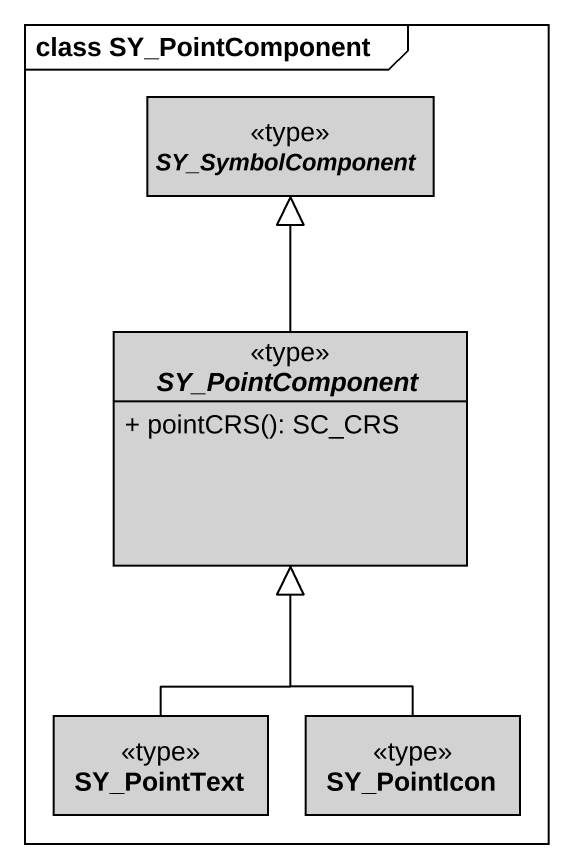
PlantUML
@startuml
mainframe class SY_PointComponent
hide circle
hide empty members
skinparam classAttributeIconSize 0
abstract class SY_SymbolComponent <<type>> #D2D2D2
abstract class SY_PointComponent <<type>> #D2D2D2 {
  + pointCRS(): SC_CRS
}
class SY_PointText <<type>> #D2D2D2
class SY_PointIcon <<type>> #D2D2D2
SY_PointComponent -up-|> SY_SymbolComponent
SY_PointText -up-|> SY_PointComponent
SY_PointIcon -up-|> SY_PointComponent
@enduml
